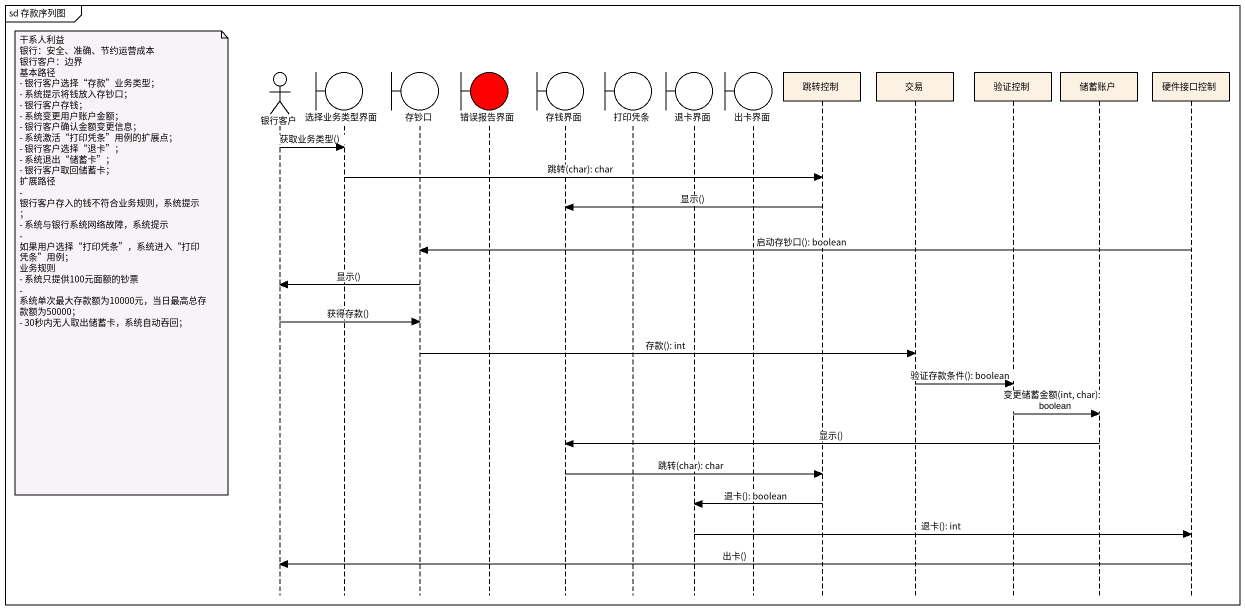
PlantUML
@startuml
mainframe sd 存款序列图
hide footbox
actor 银行客户
boundary 选择业务类型界面
boundary 存钞口
boundary 错误报告界面 #FF0000
boundary 存钱界面
boundary 打印凭条
boundary 退卡界面
boundary 出卡界面
participant 跳转控制
participant 交易
participant 验证控制
participant 储蓄账户
participant 硬件接口控制

银行客户 -> 选择业务类型界面 : 获取业务类型()
选择业务类型界面 -> 跳转控制 : 跳转(char): char
跳转控制 -> 存钱界面 : 显示()
硬件接口控制 -> 存钞口 : 启动存钞口(): boolean
note left of 银行客户
  干系人利益
  银行：安全、准确、节约运营成本
  银行客户：边界
  基本路径
  - 银行客户选择“存款”业务类型；
  - 系统提示将钱放入存钞口；
  - 银行客户存钱；
  - 系统变更用户账户金额；
  - 银行客户确认金额变更信息；
  - 系统激活“打印凭条”用例的扩展点；
  - 银行客户选择“退卡”；
  - 系统退出“储蓄卡”；
  - 银行客户取回储蓄卡；
  扩展路径
  - 银行客户存入的钱不符合业务规则，系统提示；
  - 系统与银行系统网络故障，系统提示
  - 如果用户选择“打印凭条”，系统进入“打印凭条”用例；
  业务规则
  - 系统只提供100元面额的钞票
  - 系统单次最大存款额为10000元，当日最高总存款额为50000；
  - 30秒内无人取出储蓄卡，系统自动吞回；
end note
存钞口 -> 银行客户 : 显示()
银行客户 -> 存钞口 : 获得存款()
存钞口 -> 交易 : 存款(): int
交易 -> 验证控制 : 验证存款条件(): boolean
验证控制 -> 储蓄账户 : 变更储蓄金额(int, char): boolean
储蓄账户 -> 存钱界面 : 显示()
存钱界面 -> 跳转控制 : 跳转(char): char
跳转控制 -> 退卡界面 : 退卡(): boolean
退卡界面 -> 硬件接口控制 : 退卡(): int
硬件接口控制 -> 银行客户 : 出卡()
@enduml
